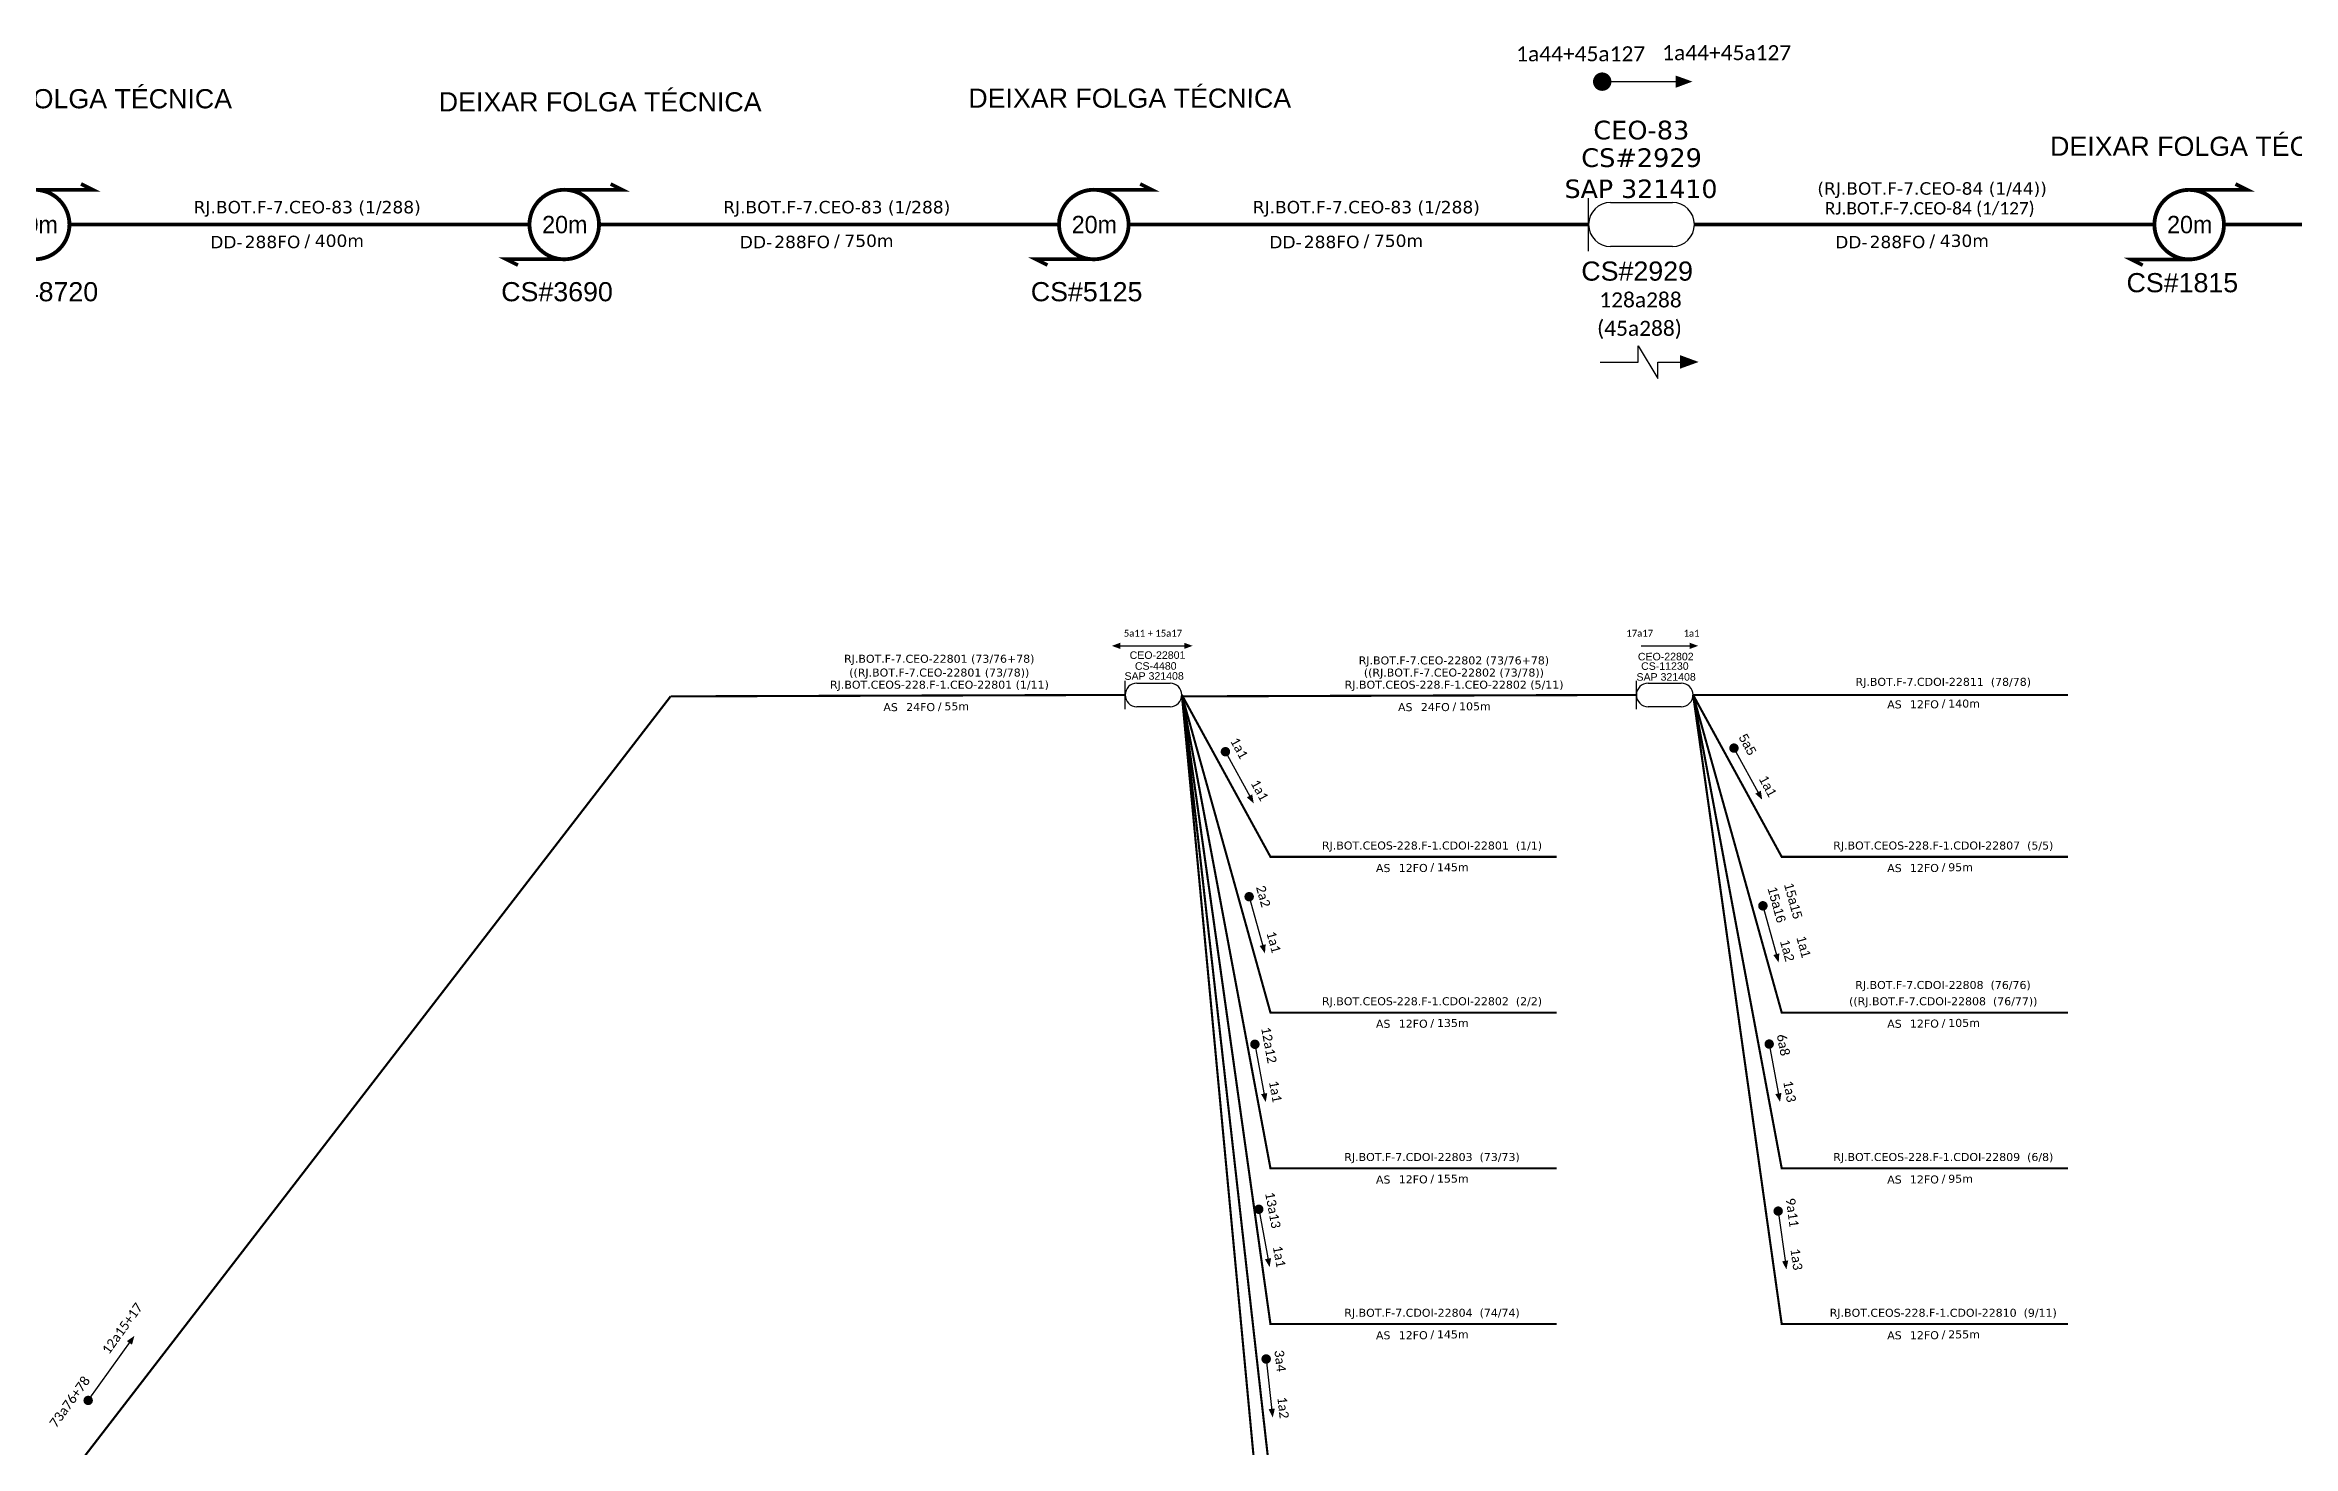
# Model space of a CAD drawing. Header units: metres. Extents: x -1286 to -445, y -500 to 94.
# Drawn here: x -1159.7 to -915.4, y -358.1 to -205.8 of the extents above; entities that cross this region are included whole.
import ezdxf
from ezdxf.enums import TextEntityAlignment as Align

# ---------------------------------------------------------------- set-up
doc = ezdxf.new("R2010")
doc.units = ezdxf.units.M
for name, color, linetype, lineweight in [("20.0-LEGENDA DOS CDO'S", 1, 'Continuous', 0), ('20.2-CDO_POSTE', 1, 'Continuous', 5), ('40.1-ETIQUETAS', 1, 'Continuous', 20)]:
    doc.layers.add(name, color=color, linetype=linetype, lineweight=lineweight)
for name, color, linetype in [('20.4-CEOS', 1, 'Continuous'), ('20.5-CABO AÉREO', 1, 'Continuous'), ('CAP a instalar', 1, 'Continuous'), ('CD a instalar', 1, 'Continuous'), ('CEO', 1, 'Continuous'), ('SETA', 7, 'Continuous')]:
    doc.layers.add(name, color=color, linetype=linetype)
doc.styles.add('ARIAL', font='arial.ttf')
doc.styles.add('siredit', font='verdana.ttf')
doc.linetypes.add('FENCELINE1', pattern='A,0.25,-0.1,[133,ltypeshp.shx,S=0.1,R=0,X=-0.1,Y=0],-0.1,1', length=1.45)

# ---------------------------------------------------------------- blocks, each defined once
blk = doc.blocks.new('ETIQUETA_RS5F')
at = {"layer": '40.1-ETIQUETAS', "color": 0, "style": 'siredit'}
blk.add_text('/', height=1.5, dxfattribs=at).set_placement((1.58, -1.95), align=Align.MIDDLE_RIGHT)
for tag, p in [('ETIQUETA_R_SECUNDARIA', (1.21, 2.1)), ('ETIQUETA_R_PRIMARIA', (1.21, 4.1)), ('F_ATIVAS/F_MORTAS', (1.14, -4.24))]:
    blk.add_attdef(tag, text='', height=1.5, dxfattribs=at).set_placement(p, align=Align.MIDDLE_CENTER)
for tag, p in [('TIPO_CABO', (-6.58, -2.12)), ('CAP_CABO', (0.4, -2.09))]:
    blk.add_attdef(tag, text='', height=1.5, dxfattribs=at).set_placement(p, align=Align.MIDDLE_RIGHT)
blk.add_attdef('METROS', text='', height=1.5, dxfattribs=at).set_placement((2.14, -1.95), align=Align.MIDDLE_LEFT)
for tag, p in [('FUSÃO_1', (0.85, -8.39)), ('FUSÃO_2', (0.85, -10.6)), ('FUSÃO_3', (0.85, -12.93)), ('FUSÃO_4', (0.85, -15.14)), ('FUSÃO_5', (0.85, -17.16))]:
    blk.add_attdef(tag, text='', height=1.5, dxfattribs=at).set_placement(p, align=Align.CENTER)
blk = doc.blocks.new('CDOE-TEXTO PADRÃO')
at = {"layer": "20.0-LEGENDA DOS CDO'S", "color": 0, "style": 'ARIAL'}
for tag, p in [('CDO_N', (0.49, 7.39)), ('CORDOALHA', (0.5, 4.33)), ('SAP', (0.51, 1.67)), ('SPLITER_1', (0.59, -0.91)), ('SPLITER_2', (0.6, -3.55)), ('(XX-XX_F)S', (0.54, -8.29)), ('(XX-XX_L)S', (0.55, -10.83)), ('UMS', (0.55, -13.15))]:
    blk.add_attdef(tag, p, '', height=1.7, rotation=0.118, dxfattribs=at)
blk.add_attdef('FIBRAS_UTILIZADAS', text='', height=1.7, rotation=0.118, dxfattribs=at).set_placement((19.77, 7.43), align=Align.CENTER)
blk = doc.blocks.new('CEO')
at = {"layer": '20.4-CEOS', "color": 0}
for p, q in [((33949.46, 58973.81), (33949.46, 58980.64)), ((33952.29, 58980.06), (33960.24, 58980.06)), ((33960.24, 58974.39), (33952.29, 58974.39))]:
    blk.add_line(p, q, dxfattribs=at)
for centre, start, end in [((33952.29, 58977.22), 90, 270), ((33960.24, 58977.22), 270, 90)]:
    blk.add_arc(centre, 2.83, start, end, dxfattribs=at)
at = {"layer": '20.4-CEOS', "color": 7, "style": 'siredit'}
for tag, p in [('Nº_DA_CEOS', (33956.27, 58990.52)), ('LOCAL', (33956.27, 58987.31)), ('SAP', (33956.27, 58983.82)), ('RACIO_SPLITAGEM', (33956.27, 58972.74)), ('FIBRAS_SPLITTER', (33956.27, 58968.71)), ('RESERVA_FINAIS', (33956.27, 58962.02)), ('FIBRAS_TOP_C', (33956.27, 58965.14))]:
    blk.add_attdef(tag, text='', height=2.4, dxfattribs=at).set_placement(p, align=Align.TOP_CENTER)

msp = doc.modelspace()

# ---------------------------------------------------------------- linework, layer by layer
at = {"color": 7}
for points, const_width in [([(-990.95, -209.83, 1), (-989.95, -209.83, 1)], 1), ([(-1160.83, -221.58, 1.000012), (-1160.83, -229.14, 0.999978)], 0.42), ([(-1103.27, -221.58, 1.000012), (-1103.27, -229.14, 0.999978)], 0.42), ([(-1045.71, -221.58, 1.000012), (-1045.71, -229.14, 0.999978)], 0.42), ([(-926.65, -221.59, 1.000012), (-926.65, -229.15, 0.999978)], 0.42), ([(-1031.53, -282.44, 1), (-1031.28, -282.89, 1)], 0.512), ([(-976.25, -282.05, 1), (-976.01, -282.5, 1)], 0.512), ([(-1028.95, -298.2, 1), (-1028.7, -298.65, 1)], 0.512), ([(-973.11, -299.19, 1), (-972.86, -299.64, 1)], 0.512), ([(-1028.32, -314.24, 1), (-1028.08, -314.69, 1)], 0.512), ([(-972.42, -314.22, 1), (-972.18, -314.67, 1)], 0.512), ([(-1027.9, -332.18, 1), (-1027.65, -332.62, 1)], 0.512), ([(-971.45, -332.38, 1), (-971.2, -332.82, 1)], 0.512), ([(-1027.1, -348.45, 1), (-1026.85, -348.9, 1)], 0.512), ([(-1155.1, -352.94, 1), (-1154.93, -353.42, 1)], 0.512)]:
    msp.add_lwpolyline(points, format="xyb", close=True, dxfattribs=dict(at, const_width=const_width))
for points in [[(-990.45, -209.83), (-982.47, -209.83)], [(-986.53, -240.31), (-986.53, -238.54), (-984.42, -242.08), (-984.41, -240.31)]]:
    msp.add_lwpolyline(points, dxfattribs=at)
at = {"color": 7, "const_width": 0.394}
for points in [[(-1160.83, -221.58), (-1154.53, -221.58), (-1155.79, -220.95)], [(-1103.27, -221.58), (-1096.97, -221.58), (-1098.23, -220.95)], [(-1045.71, -221.58), (-1039.41, -221.58), (-1040.67, -220.95)], [(-926.65, -221.59), (-920.35, -221.59), (-921.61, -220.96)], [(-1103.27, -229.14), (-1109.57, -229.14), (-1108.31, -229.77)], [(-1045.71, -229.14), (-1052.01, -229.14), (-1050.75, -229.77)], [(-926.65, -229.15), (-932.95, -229.15), (-931.69, -229.78)]]:
    msp.add_lwpolyline(points, dxfattribs=at)
at = {"layer": '20.4-CEOS', "color": 7}
for p, q in [((-989.54, -222.97), (-982.82, -222.97)), ((-982.82, -227.76), (-989.54, -227.76))]:
    msp.add_line(p, q, dxfattribs=at)
msp.add_lwpolyline([(-991.93, -228.25), (-991.93, -222.48)], dxfattribs=at)
for centre, start, end in [((-989.54, -225.36), 90, 270), ((-982.82, -225.36), 270, 90)]:
    msp.add_arc(centre, 2.39, start, end, dxfattribs=at)
at = {"layer": '20.5-CABO AÉREO', "color": 7, "ltscale": 8, "const_width": 0.4}
for points in [[(-1157.05, -225.36), (-1107.05, -225.36)], [(-1099.49, -225.36), (-1049.49, -225.36)], [(-1041.93, -225.36), (-991.93, -225.36)], [(-980.43, -225.36), (-930.43, -225.36)], [(-922.87, -225.37), (-872.87, -225.37)]]:
    msp.add_lwpolyline(points, dxfattribs=at)
at = {"layer": 'CAP a instalar', "color": 7, "linetype": 'FENCELINE1', "ltscale": 5, "const_width": 0.232}
for points in [[(-1159.41, -364.44), (-1091.71, -276.65)], [(-1091.71, -276.65), (-1042.3, -276.49)], [(-1036.14, -276.65), (-986.73, -276.49)], [(-939.83, -276.49), (-980.57, -276.49)]]:
    msp.add_lwpolyline(points, dxfattribs=at)
at = {"layer": 'CAP a instalar', "color": 1, "linetype": 'FENCELINE1', "ltscale": 5.3, "const_width": 0.232}
msp.add_lwpolyline([(-995.4, -378.74), (-1026.51, -378.74), (-1036.14, -276.49)], dxfattribs=at)
at = {"layer": 'CAP a instalar', "color": 7, "linetype": 'FENCELINE1', "ltscale": 5.3, "const_width": 0.232}
for points in [[(-995.4, -344.88), (-1026.51, -344.88), (-1036.14, -276.49)], [(-995.4, -327.95), (-1026.51, -327.95), (-1036.14, -276.49)], [(-939.83, -311.02), (-970.94, -311.02), (-980.57, -276.49)]]:
    msp.add_lwpolyline(points, dxfattribs=at)
at = {"layer": 'CD a instalar', "color": 7, "linetype": 'FENCELINE1', "ltscale": 5, "const_width": 0.232}
for points in [[(-995.4, -294.09), (-1026.51, -294.09), (-1036.14, -276.49)], [(-995.4, -361.81), (-1026.51, -361.81), (-1036.14, -276.49)], [(-995.4, -311.02), (-1026.51, -311.02), (-1036.14, -276.49)], [(-939.83, -294.09), (-970.94, -294.09), (-980.57, -276.49)], [(-939.83, -344.88), (-970.94, -344.88), (-980.57, -276.49)], [(-939.83, -327.95), (-970.94, -327.95), (-980.57, -276.49)]]:
    msp.add_lwpolyline(points, dxfattribs=at)
at = {"layer": 'SETA', "color": 7}
for points in [[(-990.68, -240.31), (-986.53, -240.31)], [(-984.41, -240.31), (-981.22, -240.31)], [(-1043.18, -271.16), (-1035.54, -271.16)], [(-1031.4, -282.67), (-1028.55, -287.89)], [(-976.13, -282.27), (-973.28, -287.49)], [(-1028.82, -298.43), (-1027.23, -304.16)], [(-972.99, -299.41), (-971.39, -305.15)], [(-1028.2, -314.46), (-1027.11, -320.31)], [(-972.3, -314.44), (-971.21, -320.29)], [(-1027.77, -332.4), (-1026.68, -338.25)], [(-971.32, -332.6), (-970.5, -338.49)], [(-1155.01, -353.18), (-1150.25, -346.53)], [(-1026.97, -348.68), (-1026.31, -354.59)]]:
    msp.add_lwpolyline(points, dxfattribs=at)
at = {"layer": 'SETA'}
msp.add_lwpolyline([(-986.21, -271.16), (-980.59, -271.16)], dxfattribs=at)
at = {"layer": 'SETA', "color": 7}
for points in [[(-982.48, -209.16), (-980.64, -209.82), (-982.47, -210.5)], [(-981.98, -239.56), (-979.97, -240.3), (-981.98, -241.03)], [(-1042.84, -270.82), (-1043.75, -271.16), (-1042.84, -271.49)], [(-1035.88, -270.82), (-1034.97, -271.16), (-1035.88, -271.49)], [(-1028.49, -287.3), (-1028.33, -288.28), (-1029.08, -287.63)], [(-973.21, -286.9), (-973.06, -287.89), (-973.81, -287.23)], [(-1027.03, -303.6), (-1027.11, -304.59), (-1027.69, -303.78)], [(-971.2, -304.58), (-971.27, -305.58), (-971.85, -304.77)], [(-1026.86, -319.77), (-1027.02, -320.75), (-1027.53, -319.89)], [(-970.97, -319.75), (-971.12, -320.73), (-971.64, -319.88)], [(-1026.44, -337.71), (-1026.6, -338.69), (-1027.11, -337.83)], [(-970.23, -337.96), (-970.43, -338.94), (-970.9, -338.06)], [(-1150.81, -346.73), (-1149.99, -346.16), (-1150.25, -347.12)], [(-1026.03, -354.06), (-1026.26, -355.04), (-1026.71, -354.14)]]:
    msp.add_solid(points, dxfattribs=at)
at = {"layer": 'SETA'}
msp.add_solid([(-980.93, -270.82), (-980.02, -271.16), (-980.93, -271.49)], dxfattribs=at)

# ---------------------------------------------------------------- block references
at = {"color": 7, "xscale": 0.4526332066602279, "yscale": 0.4526332066602279, "zscale": 0.4526332066602279}
for p in [(-16408.96, -26971.54), (-16353.39, -26971.54)]:
    msp.add_blockref('CEO', p, dxfattribs=at)
at = {"layer": '20.2-CDO_POSTE', "color": 7}
ref = msp.add_blockref('CDOE-TEXTO PADRÃO', (-1041.87, -275), dxfattribs=dict(at, xscale=0.4831490362793041, yscale=0.4831490362793041, zscale=0.4831490362793041))
ref.add_attrib('CDO_N', 'CEO-22801', (-1041.81, -272.58), dxfattribs={"layer": "20.0-LEGENDA DOS CDO'S", "color": 0, "height": 0.821, "rotation": 0.118, "style": 'ARIAL'})
ref.add_attrib('CORDOALHA', 'CS-4480', (-1041.24, -273.76), dxfattribs={"layer": "20.0-LEGENDA DOS CDO'S", "color": 0, "height": 0.821, "rotation": 0.118, "style": 'ARIAL'})
ref.add_attrib('SAP', 'SAP 321408', (-1042.37, -274.85), dxfattribs={"layer": "20.0-LEGENDA DOS CDO'S", "color": 0, "height": 0.821, "rotation": 0.118, "style": 'ARIAL'})
ref = msp.add_blockref('CDOE-TEXTO PADRÃO', (-986.62, -275.16), dxfattribs=dict(at, xscale=0.4831490362793041, yscale=0.4831490362793041, zscale=0.4831490362793041))
ref.add_attrib('CDO_N', 'CEO-22802', (-986.57, -272.74), dxfattribs={"layer": "20.0-LEGENDA DOS CDO'S", "color": 0, "height": 0.821, "rotation": 0.118, "style": 'ARIAL'})
ref.add_attrib('CORDOALHA', 'CS-11230', (-986.22, -273.77), dxfattribs={"layer": "20.0-LEGENDA DOS CDO'S", "color": 0, "height": 0.821, "rotation": 0.118, "style": 'ARIAL'})
ref.add_attrib('SAP', 'SAP 321408', (-986.72, -274.95), dxfattribs={"layer": "20.0-LEGENDA DOS CDO'S", "color": 0, "height": 0.821, "rotation": 0.118, "style": 'ARIAL'})
at = {"layer": '40.1-ETIQUETAS', "color": 7}
ref = msp.add_blockref('ETIQUETA_RS5F', (-955.69, -225.36), dxfattribs=dict(at, xscale=0.9000000000000057, yscale=0.9000000000000057, zscale=0.9000000000000057))
ref.add_attrib('ETIQUETA_R_SECUNDARIA', '(RJ.BOT.F-7.CEO-84 (1/44))', dxfattribs={"color": 0, "height": 1.35, "style": 'siredit'}).set_placement((-954.59, -221.44), align=Align.MIDDLE_CENTER)
ref.add_attrib('TIPO_CABO', 'DD-', dxfattribs={"color": 0, "height": 1.35, "style": 'siredit'}).set_placement((-961.61, -227.27), align=Align.MIDDLE_RIGHT)
ref.add_attrib('CAP_CABO', '288FO', dxfattribs={"color": 0, "height": 1.35, "style": 'siredit'}).set_placement((-955.33, -227.25), align=Align.MIDDLE_RIGHT)
ref.add_attrib('METROS', '430m', dxfattribs={"color": 0, "height": 1.35, "style": 'siredit'}).set_placement((-953.76, -227.12), align=Align.MIDDLE_LEFT)
ref = msp.add_blockref('ETIQUETA_RS5F', (-1132.31, -225.36), dxfattribs=dict(at, xscale=0.9000000000000057, yscale=0.9000000000000057, zscale=0.9000000000000057))
ref.add_attrib('ETIQUETA_R_SECUNDARIA', 'RJ.BOT.F-7.CEO-83 (1/288)', dxfattribs={"color": 0, "height": 1.35, "style": 'siredit'}).set_placement((-1131.21, -223.47), align=Align.MIDDLE_CENTER)
ref.add_attrib('TIPO_CABO', 'DD-', dxfattribs={"color": 0, "height": 1.35, "style": 'siredit'}).set_placement((-1138.23, -227.27), align=Align.MIDDLE_RIGHT)
ref.add_attrib('CAP_CABO', '288FO', dxfattribs={"color": 0, "height": 1.35, "style": 'siredit'}).set_placement((-1131.95, -227.25), align=Align.MIDDLE_RIGHT)
ref.add_attrib('METROS', '400m', dxfattribs={"color": 0, "height": 1.35, "style": 'siredit'}).set_placement((-1130.38, -227.12), align=Align.MIDDLE_LEFT)
ref = msp.add_blockref('ETIQUETA_RS5F', (-1074.75, -225.36), dxfattribs=dict(at, xscale=0.9000000000000057, yscale=0.9000000000000057, zscale=0.9000000000000057))
ref.add_attrib('ETIQUETA_R_SECUNDARIA', 'RJ.BOT.F-7.CEO-83 (1/288)', dxfattribs={"color": 0, "height": 1.35, "style": 'siredit'}).set_placement((-1073.65, -223.47), align=Align.MIDDLE_CENTER)
ref.add_attrib('TIPO_CABO', 'DD-', dxfattribs={"color": 0, "height": 1.35, "style": 'siredit'}).set_placement((-1080.67, -227.27), align=Align.MIDDLE_RIGHT)
ref.add_attrib('CAP_CABO', '288FO', dxfattribs={"color": 0, "height": 1.35, "style": 'siredit'}).set_placement((-1074.39, -227.25), align=Align.MIDDLE_RIGHT)
ref.add_attrib('METROS', '750m', dxfattribs={"color": 0, "height": 1.35, "style": 'siredit'}).set_placement((-1072.82, -227.12), align=Align.MIDDLE_LEFT)
ref = msp.add_blockref('ETIQUETA_RS5F', (-1017.19, -225.36), dxfattribs=dict(at, xscale=0.9000000000000057, yscale=0.9000000000000057, zscale=0.9000000000000057))
ref.add_attrib('ETIQUETA_R_SECUNDARIA', 'RJ.BOT.F-7.CEO-83 (1/288)', dxfattribs={"color": 0, "height": 1.35, "style": 'siredit'}).set_placement((-1016.09, -223.47), align=Align.MIDDLE_CENTER)
ref.add_attrib('TIPO_CABO', 'DD-', dxfattribs={"color": 0, "height": 1.35, "style": 'siredit'}).set_placement((-1023.11, -227.27), align=Align.MIDDLE_RIGHT)
ref.add_attrib('CAP_CABO', '288FO', dxfattribs={"color": 0, "height": 1.35, "style": 'siredit'}).set_placement((-1016.83, -227.25), align=Align.MIDDLE_RIGHT)
ref.add_attrib('METROS', '750m', dxfattribs={"color": 0, "height": 1.35, "style": 'siredit'}).set_placement((-1015.26, -227.12), align=Align.MIDDLE_LEFT)
at = {"layer": 'CAP a instalar', "color": 7, "linetype": 'FENCELINE1', "ltscale": 5.3}
ref = msp.add_blockref('ETIQUETA_RS5F', (-954.07, -276.29), dxfattribs=dict(at, xscale=0.5797788343725033, yscale=0.5797788343725033, zscale=0.5797788343725033))
ref.add_attrib('ETIQUETA_R_SECUNDARIA', 'RJ.BOT.F-7.CDOI-22811  (78/78)', dxfattribs={"layer": '40.1-ETIQUETAS', "color": 0, "height": 0.8697, "style": 'siredit'}).set_placement((-953.38, -275.07), align=Align.MIDDLE_CENTER)
ref.add_attrib('TIPO_CABO', 'AS', dxfattribs={"layer": '40.1-ETIQUETAS', "color": 0, "height": 0.87, "style": 'siredit'}).set_placement((-957.9, -277.52), align=Align.MIDDLE_RIGHT)
ref.add_attrib('CAP_CABO', '12FO', dxfattribs={"layer": '40.1-ETIQUETAS', "color": 0, "height": 0.87, "style": 'siredit'}).set_placement((-953.86, -277.51), align=Align.MIDDLE_RIGHT)
ref.add_attrib('METROS', '140m', dxfattribs={"layer": '40.1-ETIQUETAS', "color": 0, "height": 0.87, "style": 'siredit'}).set_placement((-952.84, -277.43), align=Align.MIDDLE_LEFT)
ref = msp.add_blockref('ETIQUETA_RS5F', (-1009.64, -327.94), dxfattribs=dict(at, xscale=0.5797788343725033, yscale=0.5797788343725033, zscale=0.5797788343725033))
ref.add_attrib('ETIQUETA_R_SECUNDARIA', 'RJ.BOT.F-7.CDOI-22803  (73/73)', dxfattribs={"layer": '40.1-ETIQUETAS', "color": 0, "height": 0.8697, "style": 'siredit'}).set_placement((-1008.95, -326.72), align=Align.MIDDLE_CENTER)
ref.add_attrib('TIPO_CABO', 'AS', dxfattribs={"layer": '40.1-ETIQUETAS', "color": 0, "height": 0.87, "style": 'siredit'}).set_placement((-1013.47, -329.17), align=Align.MIDDLE_RIGHT)
ref.add_attrib('CAP_CABO', '12FO', dxfattribs={"layer": '40.1-ETIQUETAS', "color": 0, "height": 0.87, "style": 'siredit'}).set_placement((-1009.42, -329.15), align=Align.MIDDLE_RIGHT)
ref.add_attrib('METROS', '155m', dxfattribs={"layer": '40.1-ETIQUETAS', "color": 0, "height": 0.87, "style": 'siredit'}).set_placement((-1008.41, -329.07), align=Align.MIDDLE_LEFT)
ref = msp.add_blockref('ETIQUETA_RS5F', (-1009.64, -344.87), dxfattribs=dict(at, xscale=0.5797788343725033, yscale=0.5797788343725033, zscale=0.5797788343725033))
ref.add_attrib('ETIQUETA_R_SECUNDARIA', 'RJ.BOT.F-7.CDOI-22804  (74/74)', dxfattribs={"layer": '40.1-ETIQUETAS', "color": 0, "height": 0.8697, "style": 'siredit'}).set_placement((-1008.95, -343.65), align=Align.MIDDLE_CENTER)
ref.add_attrib('TIPO_CABO', 'AS', dxfattribs={"layer": '40.1-ETIQUETAS', "color": 0, "height": 0.87, "style": 'siredit'}).set_placement((-1013.47, -346.1), align=Align.MIDDLE_RIGHT)
ref.add_attrib('CAP_CABO', '12FO', dxfattribs={"layer": '40.1-ETIQUETAS', "color": 0, "height": 0.87, "style": 'siredit'}).set_placement((-1009.42, -346.09), align=Align.MIDDLE_RIGHT)
ref.add_attrib('METROS', '145m', dxfattribs={"layer": '40.1-ETIQUETAS', "color": 0, "height": 0.87, "style": 'siredit'}).set_placement((-1008.41, -346), align=Align.MIDDLE_LEFT)
at = {"layer": 'CD a instalar', "color": 7, "linetype": 'FENCELINE1', "ltscale": 5}
ref = msp.add_blockref('ETIQUETA_RS5F', (-1009.64, -294.08), dxfattribs=dict(at, xscale=0.5797788343725033, yscale=0.5797788343725033, zscale=0.5797788343725033))
ref.add_attrib('ETIQUETA_R_SECUNDARIA', 'RJ.BOT.CEOS-228.F-1.CDOI-22801  (1/1)', dxfattribs={"layer": '40.1-ETIQUETAS', "color": 0, "height": 0.8697, "style": 'siredit'}).set_placement((-1008.95, -292.86), align=Align.MIDDLE_CENTER)
ref.add_attrib('TIPO_CABO', 'AS', dxfattribs={"layer": '40.1-ETIQUETAS', "color": 0, "height": 0.87, "style": 'siredit'}).set_placement((-1013.47, -295.31), align=Align.MIDDLE_RIGHT)
ref.add_attrib('CAP_CABO', '12FO', dxfattribs={"layer": '40.1-ETIQUETAS', "color": 0, "height": 0.87, "style": 'siredit'}).set_placement((-1009.42, -295.3), align=Align.MIDDLE_RIGHT)
ref.add_attrib('METROS', '145m', dxfattribs={"layer": '40.1-ETIQUETAS', "color": 0, "height": 0.87, "style": 'siredit'}).set_placement((-1008.41, -295.22), align=Align.MIDDLE_LEFT)
ref = msp.add_blockref('ETIQUETA_RS5F', (-954.07, -294.08), dxfattribs=dict(at, xscale=0.5797788343725033, yscale=0.5797788343725033, zscale=0.5797788343725033))
ref.add_attrib('ETIQUETA_R_SECUNDARIA', 'RJ.BOT.CEOS-228.F-1.CDOI-22807  (5/5)', dxfattribs={"layer": '40.1-ETIQUETAS', "color": 0, "height": 0.8697, "style": 'siredit'}).set_placement((-953.38, -292.86), align=Align.MIDDLE_CENTER)
ref.add_attrib('TIPO_CABO', 'AS', dxfattribs={"layer": '40.1-ETIQUETAS', "color": 0, "height": 0.87, "style": 'siredit'}).set_placement((-957.9, -295.31), align=Align.MIDDLE_RIGHT)
ref.add_attrib('CAP_CABO', '12FO', dxfattribs={"layer": '40.1-ETIQUETAS', "color": 0, "height": 0.87, "style": 'siredit'}).set_placement((-953.86, -295.3), align=Align.MIDDLE_RIGHT)
ref.add_attrib('METROS', '95m', dxfattribs={"layer": '40.1-ETIQUETAS', "color": 0, "height": 0.87, "style": 'siredit'}).set_placement((-952.84, -295.22), align=Align.MIDDLE_LEFT)
ref = msp.add_blockref('ETIQUETA_RS5F', (-1009.64, -311.01), dxfattribs=dict(at, xscale=0.5797788343725033, yscale=0.5797788343725033, zscale=0.5797788343725033))
ref.add_attrib('ETIQUETA_R_SECUNDARIA', 'RJ.BOT.CEOS-228.F-1.CDOI-22802  (2/2)', dxfattribs={"layer": '40.1-ETIQUETAS', "color": 0, "height": 0.8697, "style": 'siredit'}).set_placement((-1008.95, -309.79), align=Align.MIDDLE_CENTER)
ref.add_attrib('TIPO_CABO', 'AS', dxfattribs={"layer": '40.1-ETIQUETAS', "color": 0, "height": 0.87, "style": 'siredit'}).set_placement((-1013.47, -312.24), align=Align.MIDDLE_RIGHT)
ref.add_attrib('CAP_CABO', '12FO', dxfattribs={"layer": '40.1-ETIQUETAS', "color": 0, "height": 0.87, "style": 'siredit'}).set_placement((-1009.42, -312.23), align=Align.MIDDLE_RIGHT)
ref.add_attrib('METROS', '135m', dxfattribs={"layer": '40.1-ETIQUETAS', "color": 0, "height": 0.87, "style": 'siredit'}).set_placement((-1008.41, -312.15), align=Align.MIDDLE_LEFT)
ref = msp.add_blockref('ETIQUETA_RS5F', (-954.07, -327.94), dxfattribs=dict(at, xscale=0.5797788343725033, yscale=0.5797788343725033, zscale=0.5797788343725033))
ref.add_attrib('ETIQUETA_R_SECUNDARIA', 'RJ.BOT.CEOS-228.F-1.CDOI-22809  (6/8)', dxfattribs={"layer": '40.1-ETIQUETAS', "color": 0, "height": 0.8697, "style": 'siredit'}).set_placement((-953.38, -326.72), align=Align.MIDDLE_CENTER)
ref.add_attrib('TIPO_CABO', 'AS', dxfattribs={"layer": '40.1-ETIQUETAS', "color": 0, "height": 0.87, "style": 'siredit'}).set_placement((-957.9, -329.17), align=Align.MIDDLE_RIGHT)
ref.add_attrib('CAP_CABO', '12FO', dxfattribs={"layer": '40.1-ETIQUETAS', "color": 0, "height": 0.87, "style": 'siredit'}).set_placement((-953.86, -329.16), align=Align.MIDDLE_RIGHT)
ref.add_attrib('METROS', '95m', dxfattribs={"layer": '40.1-ETIQUETAS', "color": 0, "height": 0.87, "style": 'siredit'}).set_placement((-952.84, -329.08), align=Align.MIDDLE_LEFT)
ref = msp.add_blockref('ETIQUETA_RS5F', (-954.07, -344.87), dxfattribs=dict(at, xscale=0.5797788343725033, yscale=0.5797788343725033, zscale=0.5797788343725033))
ref.add_attrib('ETIQUETA_R_SECUNDARIA', 'RJ.BOT.CEOS-228.F-1.CDOI-22810  (9/11)', dxfattribs={"layer": '40.1-ETIQUETAS', "color": 0, "height": 0.8697, "style": 'siredit'}).set_placement((-953.38, -343.65), align=Align.MIDDLE_CENTER)
ref.add_attrib('TIPO_CABO', 'AS', dxfattribs={"layer": '40.1-ETIQUETAS', "color": 0, "height": 0.87, "style": 'siredit'}).set_placement((-957.9, -346.1), align=Align.MIDDLE_RIGHT)
ref.add_attrib('CAP_CABO', '12FO', dxfattribs={"layer": '40.1-ETIQUETAS', "color": 0, "height": 0.87, "style": 'siredit'}).set_placement((-953.86, -346.09), align=Align.MIDDLE_RIGHT)
ref.add_attrib('METROS', '255m', dxfattribs={"layer": '40.1-ETIQUETAS', "color": 0, "height": 0.87, "style": 'siredit'}).set_placement((-952.84, -346), align=Align.MIDDLE_LEFT)

# ---------------------------------------------------------------- texts
at = {"color": 7, "style": 'ARIAL'}
for s, height, rotation, p in [('DEIXAR FOLGA TÉCNICA', 2.0835, 359.9867, (-1174.47, -212.72)), ('DEIXAR FOLGA TÉCNICA', 2.0835, 359.9867, (-1059.35, -212.66)), ('DEIXAR FOLGA TÉCNICA', 2.0835, 359.9867, (-1116.91, -213.06)), ('DEIXAR FOLGA TÉCNICA', 2.0835, 359.9867, (-941.77, -217.89)), ('CS#2929', 2.083, 359.9867, (-992.72, -231.46)), ('CS#48720', 2.083, 359.9867, (-1167.68, -233.7)), ('CS#3690', 2.083, 359.9867, (-1110.12, -233.7)), ('CS#5125', 2.083, 359.9867, (-1052.56, -233.7)), ('CS#1815', 2.083, 359.9867, (-933.46, -232.72)), ('5a5', 1.023, 298.5607, (-975.66, -281.08)), ('1a1', 1.023, 298.5607, (-973.45, -285.63)), ('15a16', 1.023, 285.4588, (-972.49, -297.53)), ('15a15', 1.023, 285.4588, (-970.7, -297.11)), ('1a1', 1.023, 285.4588, (-969.36, -302.88)), ('1a2', 1.023, 285.4588, (-971.14, -303.29))]:
    msp.add_text(s, height=height, rotation=rotation, dxfattribs=at).set_placement(p)
at = {"color": 7}
for p in [(-1163.23, -226.31), (-1105.67, -226.31), (-1048.11, -226.31), (-929.05, -226.31)]:
    msp.add_text('20m', height=1.89, dxfattribs=at).set_placement(p)
at = {"color": 7, "insert": (-1039.28, -269.79), "char_height": 0.7456, "width": 12.605, "attachment_point": 5}
msp.add_mtext('{\\fCalibri|b0|i0|c0|p34;\\C7;5a11 + 15a17}', dxfattribs=at)
at = {"char_height": 0.7456, "width": 12.605, "attachment_point": 5}
for s, insert in [('{\\fCalibri|b0|i0|c0|p34;\\C7;17a17  }', (-986.37, -269.79)), ('{\\fCalibri|b0|i0|c0|p34;\\C7;1a1}', (-980.74, -269.79))]:
    msp.add_mtext(s, dxfattribs=dict(at, insert=insert))
at = {"color": 7, "char_height": 1.0232, "width": 75.5338, "attachment_point": 5}
for s, insert, rotation in [('{\\fCalibri|b0|i0|c0|p34;\\C256;1a1}', (-1029.91, -282.28), 298.5659), ('{\\fCalibri|b0|i0|c0|p34;\\C256;2a2}', (-1027.29, -298.39), 285.4552), ('{\\fCalibri|b0|i0|c0|p34;\\C256;1a1}', (-1026.16, -303.36), 285.4552), ('{\\fCalibri|b0|i0|c0|p34;\\C256;12a12}', (-1026.67, -314.56), 280.4745), ('{\\fCalibri|b0|i0|c0|p34;\\C256;1a1}', (-1025.97, -319.6), 280.4745), ('{\\fCalibri|b0|i0|c0|p34;\\C256;13a13}', (-1026.24, -332.5), 280.4713), ('{\\fCalibri|b0|i0|c0|p34;\\C256;1a1}', (-1025.55, -337.54), 280.4713), ('{\\fCalibri|b0|i0|c0|p34;\\C256;3a4}', (-1025.45, -348.88), 276.3122), ('{\\fCalibri|b0|i0|c0|p34;\\C256;1a2}', (-1025.13, -353.97), 276.3122)]:
    msp.add_mtext(s, dxfattribs=dict(at, insert=insert, rotation=rotation))
at = {"color": 5, "char_height": 1.0232, "width": 75.5338, "attachment_point": 5}
for s, insert, rotation in [('{\\fCalibri|b0|i0|c0|p34;\\C256;1a1}', (-1027.69, -286.86), 298.5659), ('{\\fCalibri|b0|i0|c0|p34;\\C256;6a8}', (-970.77, -314.54), 280.4676), ('{\\fCalibri|b0|i0|c0|p34;\\C256;1a3}', (-970.07, -319.59), 280.4676), ('{\\fCalibri|b0|i0|c0|p34;\\C256;9a11}', (-969.79, -332.76), 277.8876), ('{\\fCalibri|b0|i0|c0|p34;\\C256;1a3}', (-969.33, -337.84), 277.8876), ('{\\fCalibri|b0|i0|c0|p34;\\C256;12a15+17}', (-1151.3, -345.36), 54.2633), ('{\\fCalibri|b0|i0|c0|p34;\\C256;73a76+78}', (-1157.02, -353.33), 54.2633)]:
    msp.add_mtext(s, dxfattribs=dict(at, insert=insert, rotation=rotation))
at = {"layer": '20.4-CEOS', "color": 7, "style": 'siredit'}
for s, height, p in [('CS#2929', 2.028, (-986.17, -218.09)), ('SAP 321410', 2, (-986.23, -221.47))]:
    msp.add_text(s, height=height, dxfattribs=at).set_placement(p, align=Align.MIDDLE_CENTER)
at = {"layer": '40.1-ETIQUETAS', "color": 7, "style": 'siredit'}
for s, p in [('RJ.BOT.F-7.CEO-22801 (73/76+78)', (-1062.51, -272.56)), ('((RJ.BOT.F-7.CEO-22801 (73/78))', (-1062.51, -274.06)), ('RJ.BOT.F-7.CEO-22802 (73/76+78)', (-1006.57, -272.74)), ('((RJ.BOT.F-7.CEO-22802 (73/78))', (-1006.57, -274.06)), ('RJ.BOT.CEOS-228.F-1.CEO-22801 (1/11)', (-1062.49, -275.38)), ('RJ.BOT.CEOS-228.F-1.CEO-22802 (5/11)', (-1006.55, -275.38)), ('RJ.BOT.F-7.CDOI-22808  (76/76)', (-953.41, -308.02)), ('((RJ.BOT.F-7.CDOI-22808  (76/77))', (-953.38, -309.79))]:
    msp.add_text(s, height=0.8697, dxfattribs=at).set_placement(p, align=Align.MIDDLE_CENTER)
for s, p in [('AS', (-1067.01, -277.82)), ('24FO', (-1062.96, -277.81)), ('/', (-1062.26, -277.73)), ('AS', (-1011.07, -277.82)), ('24FO', (-1007.02, -277.81)), ('/', (-1006.32, -277.73)), ('AS', (-957.9, -312.24)), ('12FO', (-953.86, -312.22)), ('/', (-953.15, -312.14))]:
    msp.add_text(s, height=0.87, dxfattribs=at).set_placement(p, align=Align.MIDDLE_RIGHT)
for s, p in [('55m', (-1061.95, -277.73)), ('105m', (-1006.01, -277.73)), ('105m', (-952.84, -312.14))]:
    msp.add_text(s, height=0.87, dxfattribs=at).set_placement(p, align=Align.MIDDLE_LEFT)
at = {"layer": '40.1-ETIQUETAS', "color": 7, "width": 27.8947, "attachment_point": 5}
for s, insert, char_height, style in [('{\\fCalibri|b0|i0|c0|p34;1a44+45a127}', (-992.79, -206.81), 1.633, 'ARIAL'), ('{\\fCalibri|b0|i0|c0|p34;1a44+45a127}', (-976.92, -206.69), 1.633, 'ARIAL'), ('{\\fCalibri|b0|i0|c0|p34;RJ.BOT.F-7.CEO-84 (1/127)}', (-954.85, -223.74), 1.35, 'siredit'), ('{\\fCalibri|b0|i0|c0|p34;128a288}', (-986.29, -233.56), 1.633, 'ARIAL'), ('{\\fCalibri|b0|i0|c0|p34;(45a288)}', (-986.4, -236.82), 1.633, 'ARIAL')]:
    msp.add_mtext(s, dxfattribs=dict(at, insert=insert, char_height=char_height, style=style))
at = {"layer": 'CEO', "color": 7, "style": 'siredit'}
msp.add_text('CEO-83', height=2.028, dxfattribs=at).set_placement((-986.2, -215.09), align=Align.MIDDLE_CENTER)

doc.saveas('drawing.dxf')
